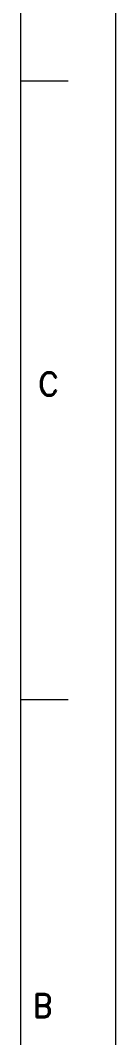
# Model space of a CAD drawing. Header units: millimetres. Extents: x 0 to 1120, y 0 to 864.
# Drawn here: x 1110 to 1120, y 104.3 to 211.1 of the extents above; entities that cross this region are included whole.
import ezdxf

# ---------------------------------------------------------------- set-up
doc = ezdxf.new("R2010")
doc.units = ezdxf.units.MM
doc.layers.add('ACOT', color=7, linetype='Continuous')
doc.styles.add('ROMAND', font='romand', dxfattribs={"height": 0.125})

msp = doc.modelspace()

# ---------------------------------------------------------------- linework, layer by layer
at = {"color": 0, "linetype": 'ByBlock', "lineweight": 18}
for p, q in [((1110, 204.76), (1115, 204.76)), ((1110, 139.84), (1115, 139.84))]:
    msp.add_line(p, q, dxfattribs=at)
at = {"layer": 'ACOT', "color": 0, "linetype": 'ByBlock', "lineweight": 18}
for p, q in [((1120, 864), (1120, 0)), ((1110, 854), (1110, 10))]:
    msp.add_line(p, q, dxfattribs=at)

# ---------------------------------------------------------------- texts
at = {"layer": 'ACOT', "color": 0, "linetype": 'ByBlock', "lineweight": 18, "style": 'ROMAND'}
for s, p in [('C', (1111.84, 171.68)), ('B', (1111.27, 106.46))]:
    msp.add_text(s, height=2.5, dxfattribs=at).set_placement(p)

doc.saveas('drawing.dxf')
